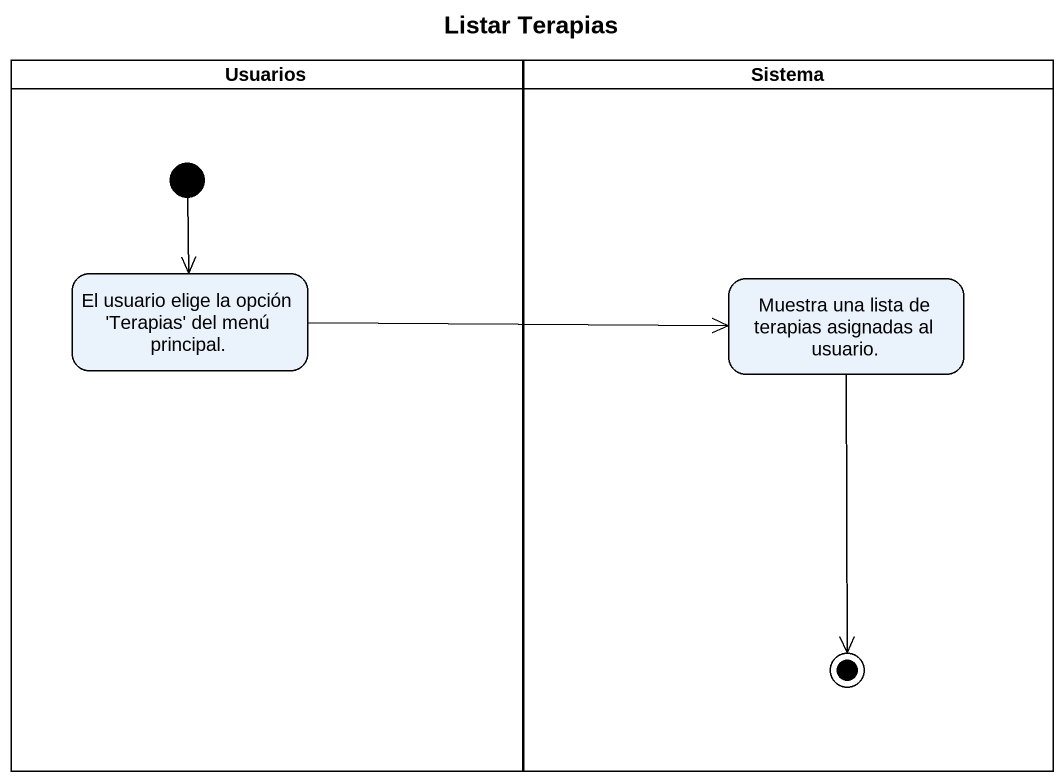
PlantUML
@startuml
title Listar Terapias
hide empty description
state Usuarios <<partition>> {
  state "El usuario elige la opción 'Terapias' del menú principal." as El_usuario_elige_la_opción
  [*] --> El_usuario_elige_la_opción
}
state Sistema <<partition>> {
  state "Muestra una lista de terapias asignadas al usuario." as Muestra_una_lista_de
  Muestra_una_lista_de --> [*]
}
El_usuario_elige_la_opción -right-> Muestra_una_lista_de
@enduml
